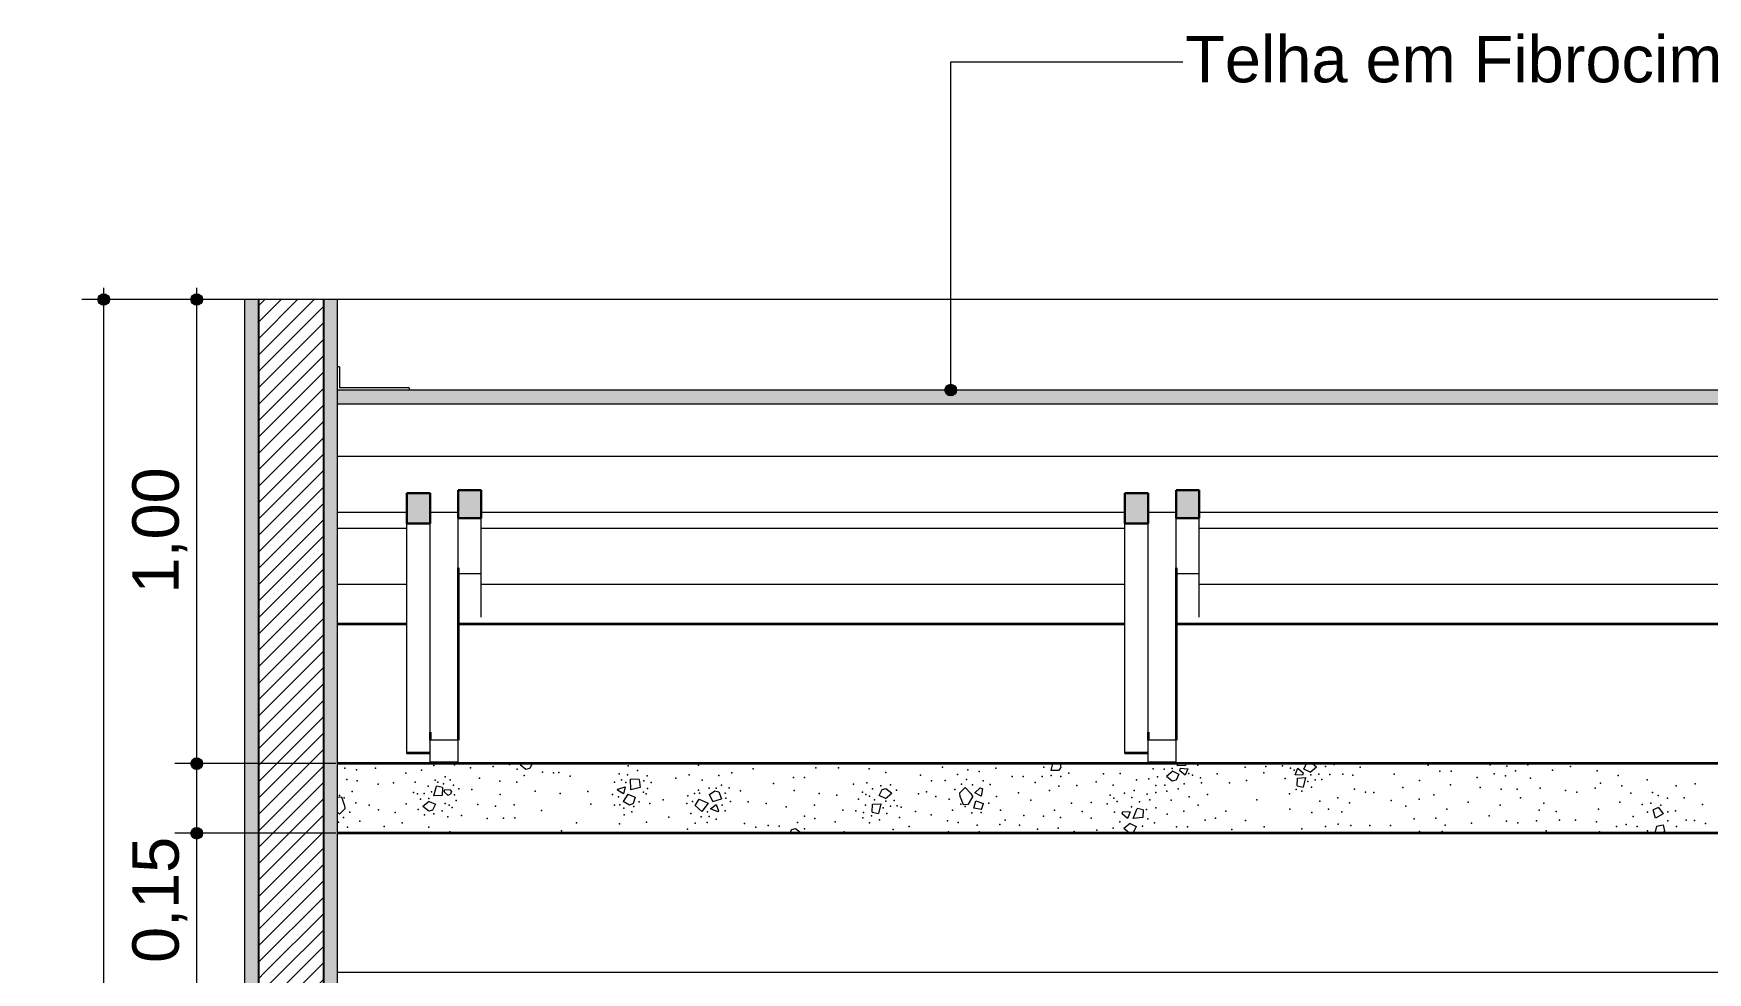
# Model space of a CAD drawing. Header units: metres. Extents: x -77 to 97, y 0 to 6.
# Drawn here: x -23.787 to -20.183, y 3.042 to 5.065 of the extents above; entities that cross this region are included whole.
import ezdxf

# ---------------------------------------------------------------- set-up
doc = ezdxf.new("R2010")
doc.units = ezdxf.units.M
doc.header["$MEASUREMENT"] = 0
doc.linetypes.add('broken', pattern=[2.46944, 1.41111, -1.05833])
for name, color, linetype in [('COTAS CORTE', 7, 'Continuous'), ('LAJES.EST', 7, 'Continuous'), ('NOTAS-LAYOUT.EXEC', 7, 'Continuous'), ('PAREDE CONSTRUIR', 7, 'Continuous'), ('S-BEAM-____-OTLN.IFC Model', 7, 'Continuous')]:
    doc.layers.add(name, color=color, linetype=linetype)
for name, color, linetype, lineweight, true_color in [('COTAS CORTE_Caneta_No__25', 7, 'Continuous', 13, 0x982312), ('ESTRUTURA-COB.EST_Caneta_No__254', 7, 'Continuous', 0, 0xd1c9ad), ('ESTRUTURA-COB.EST_Caneta_No__97', 7, 'Continuous', 5, 0x6b6b6b), ('S-BEAM-____-OTLN.IFC Model_Caneta_No__13', 7, 'Continuous', 0, 0xaaaaaa)]:
    doc.layers.add(name, color=color, linetype=linetype, lineweight=lineweight, true_color=true_color)
for name, color, linetype, lineweight in [('ESTRUTURA-COB.EST_Caneta_No__1', 7, 'Continuous', 35), ('ESTRUTURA-COB.EST_Caneta_No__241', 7, 'Continuous', 13), ('ESTRUTURA-COB.EST_Caneta_No__98', 7, 'Continuous', 0), ('LAJES.EST_Caneta_No__1', 7, 'Continuous', 35), ('LAJES.EST_Caneta_No__241', 7, 'Continuous', 13), ('NOTAS-LAYOUT.EXEC_Caneta_No__241', 7, 'Continuous', 13), ('NOTAS-LAYOUT.EXEC_Caneta_No__5', 7, 'Continuous', 15), ('PAREDE CONSTRUIR_Caneta_No__241', 7, 'Continuous', 13), ('PAREDE CONSTRUIR_Caneta_No__3', 7, 'Continuous', 25), ('S-BEAM-____-OTLN.IFC Model_Caneta_No__1', 7, 'Continuous', 35), ('S-BEAM-____-OTLN.IFC Model_Caneta_No__2', 7, 'Continuous', 30)]:
    doc.layers.add(name, color=color, linetype=linetype, lineweight=lineweight)
doc.styles.add('ESTILO_GERADO_1', font='arial.ttf')
doc.dimstyles.new('ESTILO_GERADO__11', dxfattribs={"dimtxt": 0.1, "dimasz": 0.0475, "dimexe": 0.18, "dimexo": 0.29962, "dimgap": 0, "dimtad": 1, "dimzin": 0, "dimdsep": 46, "dimtxsty": 'ESTILO_GERADO_1', "dimblk": 'ARROWHEAD_11', "dimblk1": 'ARROWHEAD_11', "dimblk2": 'ARROWHEAD_11', "dimcen": 0.09, "dimclrd": 256, "dimclre": 256, "dimclrt": 256, "dimadec": 0, "dimazin": 0, "dimtfac": 1, "dimtdec": 4, "dimtmove": 0, "dimatfit": 3, "dimfxl": 0, "dimtolj": 1, "dimtzin": 0, "dimarcsym": 0})
doc.dimstyles.new('ESTILO_GERADO__9', dxfattribs={"dimtxt": 0.1, "dimasz": 0.0475, "dimexe": 0.18, "dimexo": 0.712446, "dimgap": 0, "dimtad": 1, "dimzin": 0, "dimdsep": 46, "dimtxsty": 'ESTILO_GERADO_1', "dimblk": 'ARROWHEAD_11', "dimblk1": 'ARROWHEAD_11', "dimblk2": 'ARROWHEAD_11', "dimcen": 0.09, "dimclrd": 256, "dimclre": 256, "dimclrt": 256, "dimadec": 0, "dimazin": 0, "dimtfac": 1, "dimtdec": 4, "dimtmove": 0, "dimatfit": 3, "dimfxl": 0, "dimtolj": 1, "dimtzin": 0, "dimarcsym": 0})
pattern_1 = [(45, (43.181277, -0.207991), (-0.0176776695, 0.0176776695), [])]

# ---------------------------------------------------------------- blocks, each defined once
blk = doc.blocks.new('*X55', base_point=(43.1813, -0.208))
at = {"layer": 'LAJES.EST_Caneta_No__241', "color": 7, "linetype": 'Continuous', "lineweight": 13}
for p, q in [((-22.7359, 3.492), (-22.7392, 3.4892)), ((-22.7266, 3.4792), (-22.7392, 3.4892)), ((-22.7184, 3.4813), (-22.7266, 3.4792)), ((-22.7132, 3.492), (-22.7184, 3.4813)), ((-21.5928, 3.492), (-21.5964, 3.4774)), ((-21.5802, 3.4771), (-21.5964, 3.4774)), ((-21.5749, 3.4836), (-21.5802, 3.4771)), ((-21.5766, 3.492), (-21.5749, 3.4836)), ((-21.3342, 3.4755), (-21.3478, 3.4643)), ((-21.3352, 3.4543), (-21.3478, 3.4643)), ((-21.3342, 3.4755), (-21.3208, 3.4691)), ((-21.3208, 3.4691), (-21.327, 3.4563)), ((-21.3241, 3.4873), (-21.3229, 3.492)), ((-21.3067, 3.4884), (-21.3241, 3.4873)), ((-21.3189, 3.4767), (-21.3176, 3.482)), ((-21.3074, 3.4672), (-21.3189, 3.4767)), ((-21.3176, 3.482), (-21.3017, 3.4812)), ((-21.3017, 3.4812), (-21.3074, 3.4672)), ((-21.3065, 3.492), (-21.3067, 3.4884)), ((-21.0706, 3.4681), (-21.0649, 3.4821)), ((-21.0547, 3.4674), (-21.0706, 3.4681)), ((-21.0663, 3.4443), (-21.0656, 3.4609)), ((-21.0656, 3.4609), (-21.0482, 3.4621)), ((-21.0649, 3.4821), (-21.0534, 3.4726)), ((-21.0534, 3.4726), (-21.0547, 3.4674)), ((-21.0482, 3.4621), (-21.0533, 3.4414)), ((-21.0515, 3.4802), (-21.0458, 3.492)), ((-21.0381, 3.4739), (-21.0515, 3.4802)), ((-21.0381, 3.4739), (-21.0245, 3.485)), ((-21.0334, 3.492), (-21.0245, 3.485)), ((-22.9247, 3.4226), (-22.9196, 3.4432)), ((-22.9066, 3.4404), (-22.9196, 3.4432)), ((-22.9066, 3.4404), (-22.9073, 3.4237)), ((-22.9029, 3.4311), (-22.9015, 3.4363)), ((-22.8948, 3.4244), (-22.9029, 3.4311)), ((-22.9015, 3.4363), (-22.8889, 3.4357)), ((-22.8948, 3.4244), (-22.8893, 3.4264)), ((-22.8868, 3.4326), (-22.8893, 3.4264)), ((-22.8868, 3.4326), (-22.8889, 3.4357)), ((-22.5293, 3.4347), (-22.529, 3.4373)), ((-22.5163, 3.4271), (-22.5293, 3.4347)), ((-22.529, 3.4373), (-22.5129, 3.4419)), ((-22.507, 3.4266), (-22.5177, 3.4108)), ((-22.5129, 3.4419), (-22.5163, 3.4271)), ((-22.507, 3.4266), (-22.4918, 3.4198)), ((-22.5012, 3.4359), (-22.5019, 3.4587)), ((-22.4829, 3.4576), (-22.5019, 3.4587)), ((-22.4809, 3.441), (-22.5012, 3.4359)), ((-22.4829, 3.4576), (-22.4809, 3.441)), ((-22.3315, 3.4255), (-22.3198, 3.4334)), ((-22.324, 3.4106), (-22.3315, 3.4255)), ((-22.3198, 3.4334), (-22.3117, 3.4311)), ((-22.3117, 3.4311), (-22.3057, 3.4161)), ((-21.9661, 3.4237), (-21.9599, 3.4365)), ((-21.9599, 3.4365), (-21.9517, 3.4385)), ((-21.9527, 3.4173), (-21.9391, 3.4285)), ((-21.9517, 3.4385), (-21.9391, 3.4285)), ((-21.7924, 3.4291), (-21.7808, 3.4403)), ((-21.7915, 3.4208), (-21.7924, 3.4291)), ((-21.7808, 3.4403), (-21.7686, 3.4277)), ((-21.7686, 3.4277), (-21.7643, 3.4207)), ((-21.76, 3.4294), (-21.749, 3.4396)), ((-21.7469, 3.4219), (-21.76, 3.4294)), ((-21.749, 3.4396), (-21.744, 3.4376)), ((-21.744, 3.4376), (-21.7469, 3.4219)), ((-21.327, 3.4563), (-21.3352, 3.4543)), ((-21.0663, 3.4443), (-21.0533, 3.4414)), ((-23.1232, 3.4196), (-23.1328, 3.419)), ((-23.128, 3.3833), (-23.1328, 3.3883)), ((-23.1163, 3.3945), (-23.128, 3.3833)), ((-23.1173, 3.4029), (-23.1232, 3.4196)), ((-23.1173, 3.4029), (-23.1163, 3.3945)), ((-22.9348, 3.4108), (-22.9484, 3.3997)), ((-22.9357, 3.3896), (-22.9484, 3.3997)), ((-22.9276, 3.3917), (-22.9357, 3.3896)), ((-22.9348, 3.4108), (-22.9214, 3.4044)), ((-22.9214, 3.4044), (-22.9276, 3.3917)), ((-22.9073, 3.4237), (-22.9247, 3.4226)), ((-22.5036, 3.4029), (-22.5177, 3.4108)), ((-22.4959, 3.4062), (-22.5036, 3.4029)), ((-22.4918, 3.4198), (-22.4959, 3.4062)), ((-22.3623, 3.4017), (-22.3534, 3.4158)), ((-22.3623, 3.4017), (-22.3482, 3.3889)), ((-22.3534, 3.4158), (-22.3344, 3.407)), ((-22.3344, 3.407), (-22.3482, 3.3889)), ((-22.329, 3.395), (-22.3171, 3.4043)), ((-22.3136, 3.3884), (-22.329, 3.395)), ((-22.324, 3.4106), (-22.3057, 3.4161)), ((-22.3171, 3.4043), (-22.3118, 3.3903)), ((-22.3118, 3.3903), (-22.3136, 3.3884)), ((-21.9809, 3.3878), (-21.9802, 3.4044)), ((-21.9802, 3.4044), (-21.9628, 3.4055)), ((-21.9628, 3.4055), (-21.9679, 3.3849)), ((-21.9527, 3.4173), (-21.9661, 3.4237)), ((-21.7915, 3.4208), (-21.7855, 3.4041)), ((-21.7855, 3.4041), (-21.7735, 3.4047)), ((-21.7735, 3.4047), (-21.7643, 3.4207)), ((-21.7625, 3.3963), (-21.7583, 3.4117)), ((-21.746, 3.3934), (-21.7625, 3.3963)), ((-21.7583, 3.4117), (-21.7415, 3.4059)), ((-21.746, 3.3934), (-21.7415, 3.4059)), ((-21.4432, 3.3836), (-21.4418, 3.3888)), ((-21.4418, 3.3888), (-21.4259, 3.3881)), ((-21.4259, 3.3881), (-21.4316, 3.3741)), ((-21.4194, 3.3742), (-21.4108, 3.3956)), ((-21.3978, 3.3928), (-21.4108, 3.3956)), ((-21.3978, 3.3928), (-21.3985, 3.3761)), ((-20.288, 3.3979), (-20.3, 3.3923)), ((-20.2946, 3.3745), (-20.3, 3.3923)), ((-20.288, 3.3979), (-20.2784, 3.3842)), ((-22.1543, 3.35), (-22.1461, 3.352)), ((-22.1461, 3.352), (-22.1335, 3.342)), ((-21.9809, 3.3878), (-21.9679, 3.3849)), ((-21.4316, 3.3741), (-21.4432, 3.3836)), ((-21.426, 3.3632), (-21.4396, 3.3521)), ((-21.427, 3.342), (-21.4396, 3.3521)), ((-21.426, 3.3632), (-21.4126, 3.3568)), ((-21.3985, 3.3761), (-21.4194, 3.3742)), ((-21.4126, 3.3568), (-21.4188, 3.3441)), ((-20.2926, 3.3573), (-20.2963, 3.342)), ((-20.2784, 3.3842), (-20.2946, 3.3745)), ((-20.2926, 3.3573), (-20.2781, 3.3603)), ((-20.2781, 3.3603), (-20.2753, 3.3464)), ((-22.1582, 3.342), (-22.1543, 3.35)), ((-22.1335, 3.342), (-22.1335, 3.342)), ((-21.4188, 3.3441), (-21.427, 3.342)), ((-20.2753, 3.3464), (-20.2789, 3.342))]:
    blk.add_line(p, q, dxfattribs=at)
for p in [(-23.1165, 3.4821), (-23.0918, 3.4787), (-23.0505, 3.4822), (-22.9856, 3.4712), (-22.9513, 3.4777), (-22.9251, 3.4881), (-22.9003, 3.4633), (-22.8807, 3.4898), (-22.8461, 3.4832), (-22.8268, 3.4611), (-22.797, 3.486), (-22.7623, 3.4902), (-22.7456, 3.48), (-22.7304, 3.4662), (-22.6914, 3.4736), (-22.6672, 3.4722), (-22.6558, 3.4731), (-22.6313, 3.465), (-22.5259, 3.47), (-22.5079, 3.468), (-22.5064, 3.4871), (-22.4863, 3.477), (-22.4659, 3.4656), (-22.4041, 3.4605), (-22.3751, 3.4681), (-22.3555, 3.4887), (-22.3117, 3.4666), (-22.2834, 3.4726), (-22.2376, 3.4812), (-22.1507, 3.4623), (-22.1268, 3.4624), (-22.1023, 3.4831), (-22.0535, 3.4831), (-21.9875, 3.4808), (-21.9517, 3.473), (-21.877, 3.467), (-21.8295, 3.4844), (-21.7977, 3.4684), (-21.7755, 3.4788), (-21.7512, 3.475), (-21.715, 3.4826), (-21.6801, 3.4645), (-21.656, 3.4647), (-21.6154, 3.4643), (-21.6118, 3.4842), (-21.5958, 3.4662), (-21.5754, 3.4643), (-21.5579, 3.4712), (-21.4833, 3.4702), (-21.4473, 3.4711), (-21.3762, 3.4809), (-21.3671, 3.4633), (-21.3594, 3.4918), (-21.3529, 3.4802), (-21.3353, 3.4815), (-21.2998, 3.4711), (-21.2917, 3.4672), (-21.2801, 3.4891), (-21.2742, 3.4618), (-21.2383, 3.4703), (-21.1781, 3.4848), (-21.1378, 3.4719), (-21.1338, 3.4857), (-21.0981, 3.4875), (-21.0922, 3.4602), (-21.0806, 3.4821), (-21.0725, 3.4782), (-21.037, 3.4679), (-21.0194, 3.4692), (-21.0052, 3.486), (-20.9961, 3.4685), (-20.9866, 3.49), (-20.9676, 3.4691), (-20.9463, 3.4669), (-20.9305, 3.4844), (-20.857, 3.4691), (-20.7843, 3.489), (-20.7589, 3.4756), (-20.7347, 3.4757), (-20.6786, 3.4622), (-20.6509, 3.4895), (-20.6424, 3.4698), (-20.618, 3.466), (-20.6151, 3.4869), (-20.5959, 3.4764), (-20.5694, 3.4893), (-20.564, 3.4604), (-20.5166, 3.4778), (-20.4778, 3.4856), (-20.4206, 3.4763), (-20.3754, 3.4662), (-23.1126, 3.458), (-23.1006, 3.4321), (-23.0899, 3.4547), (-23.0448, 3.4475), (-23.0122, 3.4509), (-22.9688, 3.4301), (-22.9653, 3.452), (-22.96, 3.4271), (-22.9455, 3.4277), (-22.9375, 3.4433), (-22.93, 3.4311), (-22.922, 3.4568), (-22.9165, 3.4518), (-22.9045, 3.4486), (-22.8901, 3.4574), (-22.8828, 3.446), (-22.8807, 3.4245), (-22.8714, 3.4378), (-22.8431, 3.436), (-22.7826, 3.454), (-22.7822, 3.4254), (-22.7462, 3.4523), (-22.7066, 3.4326), (-22.653, 3.4277), (-22.5932, 3.4323), (-22.5402, 3.4256), (-22.5362, 3.452), (-22.5209, 3.457), (-22.5119, 3.4517), (-22.4735, 3.4309), (-22.4727, 3.4547), (-22.4675, 3.4271), (-22.4653, 3.4386), (-22.4571, 3.4513), (-22.3639, 3.4275), (-22.355, 3.4351), (-22.3527, 3.4283), (-22.3476, 3.4561), (-22.3323, 3.4391), (-22.3169, 3.4391), (-22.306, 3.4455), (-22.2976, 3.4286), (-22.2895, 3.4401), (-22.2645, 3.4332), (-22.1934, 3.4492), (-22.1494, 3.4341), (-22.0955, 3.4278), (-22.057, 3.4244), (-22.0218, 3.4476), (-22.002, 3.4307), (-21.9952, 3.4256), (-21.9925, 3.4509), (-21.9807, 3.4376), (-21.9626, 3.4439), (-21.942, 3.4467), (-21.929, 3.4348), (-21.8815, 3.427), (-21.8645, 3.4315), (-21.8533, 3.455), (-21.8242, 3.4555), (-21.8031, 3.4364), (-21.7891, 3.4478), (-21.7784, 3.4579), (-21.7651, 3.4464), (-21.7426, 3.4553), (-21.7273, 3.4468), (-21.6665, 3.4294), (-21.6306, 3.4513), (-21.5998, 3.4345), (-21.5796, 3.4437), (-21.5408, 3.4452), (-21.4991, 3.4528), (-21.4685, 3.4244), (-21.4621, 3.446), (-21.4379, 3.4288), (-21.4172, 3.434), (-21.4119, 3.4574), (-21.389, 3.4264), (-21.3857, 3.4594), (-21.3706, 3.4299), (-21.3703, 3.445), (-21.351, 3.4455), (-21.3465, 3.433), (-21.3225, 3.4381), (-21.3095, 3.4486), (-21.2723, 3.4508), (-21.2592, 3.4256), (-21.2121, 3.451), (-21.1754, 3.4554), (-21.0828, 3.4273), (-21.0684, 3.436), (-21.0564, 3.4329), (-21.0429, 3.4536), (-21.0354, 3.4414), (-21.0274, 3.4569), (-21.0129, 3.4576), (-20.943, 3.4371), (-20.919, 3.4306), (-20.901, 3.4299), (-20.8384, 3.441), (-20.8031, 3.456), (-20.7722, 3.4249), (-20.7363, 3.4466), (-20.6721, 3.4407), (-20.6273, 3.4372), (-20.5924, 3.4373), (-20.5432, 3.4389), (-20.4888, 3.4343), (-20.4644, 3.4306), (-20.4248, 3.439), (-20.4134, 3.4503), (-20.3674, 3.4439), (-20.3476, 3.4285), (-20.3126, 3.4572), (-20.3012, 3.43), (-20.25, 3.4446), (-20.2096, 3.4484), (-23.128, 3.4237), (-23.118, 3.4187), (-23.093, 3.4078), (-23.0642, 3.4025), (-23.0442, 3.3922), (-22.9847, 3.4056), (-22.9585, 3.3933), (-22.9535, 3.4155), (-22.9359, 3.4168), (-22.9068, 3.3905), (-22.9004, 3.4065), (-22.8923, 3.4025), (-22.8855, 3.3975), (-22.877, 3.4129), (-22.8305, 3.4037), (-22.7919, 3.4003), (-22.752, 3.4032), (-22.6934, 3.3911), (-22.5873, 3.4044), (-22.5361, 3.4029), (-22.5272, 3.4202), (-22.5243, 3.4036), (-22.5161, 3.3959), (-22.4989, 3.3882), (-22.4945, 3.3999), (-22.4826, 3.4097), (-22.46, 3.4061), (-22.4311, 3.414), (-22.3805, 3.4061), (-22.3784, 3.4228), (-22.3684, 3.4103), (-22.3043, 3.4028), (-22.2976, 3.3905), (-22.2961, 3.4176), (-22.2865, 3.4107), (-22.2485, 3.4095), (-22.2095, 3.4062), (-22.1662, 3.3987), (-22.1052, 3.4027), (-22.0444, 3.3921), (-22.0161, 3.3903), (-22.0104, 3.4152), (-21.9957, 3.4025), (-21.9871, 3.4217), (-21.976, 3.4139), (-21.9575, 3.3971), (-21.9516, 3.4113), (-21.9419, 3.4004), (-21.934, 3.4126), (-21.9275, 3.401), (-21.9187, 3.398), (-21.8882, 3.3891), (-21.8445, 3.4211), (-21.8158, 3.4158), (-21.8081, 3.3915), (-21.7907, 3.4049), (-21.7807, 3.3999), (-21.7303, 3.4072), (-21.7138, 3.4213), (-21.7051, 3.3916), (-21.6393, 3.4135), (-21.5885, 3.3916), (-21.5518, 3.4071), (-21.5289, 3.3892), (-21.5096, 3.4083), (-21.4755, 3.4055), (-21.4609, 3.4175), (-21.4537, 3.4103), (-21.4229, 3.3989), (-21.4224, 3.4193), (-21.4058, 3.4098), (-21.3909, 3.3935), (-21.3831, 3.4138), (-21.3705, 3.3968), (-21.3378, 3.4133), (-21.3099, 3.3899), (-21.2985, 3.4204), (-21.2792, 3.4027), (-21.2195, 3.3895), (-21.1529, 3.414), (-21.082, 3.3937), (-21.0171, 3.4113), (-20.9991, 3.3941), (-20.9788, 3.4185), (-20.9538, 3.4073), (-20.8636, 3.4128), (-20.8323, 3.4005), (-20.8036, 3.4155), (-20.7437, 3.3937), (-20.6982, 3.4094), (-20.6289, 3.4028), (-20.5852, 3.4186), (-20.5451, 3.3919), (-20.5349, 3.4067), (-20.5087, 3.389), (-20.4171, 3.3937), (-20.3716, 3.4094), (-20.3236, 3.4042), (-20.3046, 3.4067), (-20.2889, 3.4236), (-20.2829, 3.4026), (-20.2686, 3.4175), (-20.2678, 3.3885), (-20.2516, 3.3902), (-20.2333, 3.4181), (-20.1933, 3.4039), (-23.1303, 3.3657), (-23.1197, 3.3758), (-23.111, 3.3552), (-23.1056, 3.3872), (-23.0845, 3.3682), (-23.0318, 3.3566), (-23.008, 3.3869), (-22.9929, 3.3644), (-22.9454, 3.3815), (-22.9358, 3.3551), (-22.9249, 3.3842), (-22.8949, 3.3773), (-22.8657, 3.3806), (-22.8102, 3.3742), (-22.7747, 3.3748), (-22.7508, 3.375), (-22.6181, 3.3647), (-22.525, 3.3625), (-22.5152, 3.3819), (-22.4673, 3.3662), (-22.4193, 3.3766), (-22.3718, 3.3844), (-22.3625, 3.3639), (-22.3493, 3.3778), (-22.3366, 3.365), (-22.336, 3.388), (-22.3323, 3.3782), (-22.3173, 3.3725), (-22.2562, 3.3632), (-22.2317, 3.355), (-22.2055, 3.3591), (-22.1813, 3.3576), (-22.1423, 3.3651), (-22.1266, 3.379), (-22.1049, 3.3741), (-22.0607, 3.367), (-22.0015, 3.3755), (-22.0002, 3.387), (-21.9872, 3.3648), (-21.983, 3.3795), (-21.9654, 3.3713), (-21.95, 3.3849), (-21.9222, 3.3762), (-21.9018, 3.3569), (-21.854, 3.3817), (-21.8188, 3.3689), (-21.7961, 3.3656), (-21.7669, 3.3858), (-21.7551, 3.3597), (-21.7463, 3.3865), (-21.7063, 3.3606), (-21.6948, 3.3701), (-21.6639, 3.3598), (-21.6546, 3.3806), (-21.6121, 3.3792), (-21.581, 3.3527), (-21.5756, 3.3761), (-21.5095, 3.3748), (-21.4627, 3.353), (-21.4596, 3.3878), (-21.4478, 3.3668), (-21.3995, 3.3575), (-21.3874, 3.3731), (-21.3734, 3.3647), (-21.3459, 3.3829), (-21.3262, 3.3559), (-21.3026, 3.3558), (-21.2645, 3.3701), (-21.2422, 3.3748), (-21.1776, 3.3693), (-21.1371, 3.3557), (-21.0347, 3.3866), (-21.0054, 3.3565), (-20.9778, 3.3618), (-20.9699, 3.3879), (-20.9509, 3.359), (-20.9098, 3.3585), (-20.8653, 3.3585), (-20.814, 3.3731), (-20.7676, 3.3746), (-20.7479, 3.3592), (-20.6905, 3.3641), (-20.6529, 3.3794), (-20.6155, 3.368), (-20.5912, 3.3642), (-20.5507, 3.3687), (-20.5015, 3.3703), (-20.4666, 3.3704), (-20.4219, 3.3669), (-20.379, 3.3565), (-20.3576, 3.3612), (-20.3431, 3.3782), (-20.3342, 3.3567), (-20.3117, 3.3876), (-20.2681, 3.3688), (-20.2492, 3.3566), (-20.229, 3.37), (-20.211, 3.3694), (-20.1869, 3.3629), (-22.8906, 3.3451), (-22.6499, 3.347), (-22.3791, 3.351), (-22.1272, 3.3513), (-22.0904, 3.3422), (-22.0414, 3.345), (-21.9362, 3.3505), (-21.8169, 3.345), (-21.7509, 3.345), (-21.6255, 3.3509), (-21.5465, 3.346), (-21.4974, 3.3488), (-21.4459, 3.3428), (-21.2068, 3.3499), (-21.0559, 3.3515), (-20.9379, 3.344), (-20.8027, 3.3459), (-20.7539, 3.3459), (-20.6878, 3.3437), (-20.5299, 3.3472), (-20.4154, 3.3454), (-20.3121, 3.347)]:
    blk.add_point(p, dxfattribs=at)
blk = doc.blocks.new('*D65', base_point=(43.1813, -0.208))
at = {"layer": 'COTAS CORTE_Caneta_No__25', "linetype": 'Continuous', "lineweight": 13, "true_color": 0x982312}
for points in [[(-19.8174, 4.492), (-19.8165, 4.4872), (-19.8137, 4.4832), (-19.8097, 4.4805), (-19.8049, 4.4795), (-19.8001, 4.4805), (-19.7961, 4.4832), (-19.7934, 4.4872), (-19.7924, 4.492), (-19.7934, 4.4968), (-19.7961, 4.5008), (-19.8001, 4.5036), (-19.8049, 4.5045), (-19.8097, 4.5036), (-19.8137, 4.5008), (-19.8165, 4.4968)], [(-19.8174, 3.492), (-19.8165, 3.4872), (-19.8137, 3.4832), (-19.8097, 3.4805), (-19.8049, 3.4795), (-19.8001, 3.4805), (-19.7961, 3.4832), (-19.7934, 3.4872), (-19.7924, 3.492), (-19.7934, 3.4968), (-19.7961, 3.5008), (-19.8001, 3.5036), (-19.8049, 3.5045), (-19.8097, 3.5036), (-19.8137, 3.5008), (-19.8165, 3.4968)]]:
    blk.add_hatch(color=24, dxfattribs=at).paths.add_polyline_path(points)
at = {"layer": 'COTAS CORTE_Caneta_No__25', "color": 24, "linetype": 'Continuous', "lineweight": 13, "true_color": 0x982312}
for p, q in [((-19.8049, 4.5045), (-19.8049, 4.517)), ((-19.8174, 4.492), (-20.5173, 4.492)), ((-19.8049, 3.5045), (-19.8049, 4.4795)), ((-19.758, 4.492), (-19.7924, 4.492)), ((-19.8174, 3.492), (-19.8518, 3.492)), ((-19.0925, 3.492), (-19.7924, 3.492))]:
    blk.add_line(p, q, dxfattribs=at)
for centre in [(-19.8049, 4.492), (-19.8049, 3.492)]:
    blk.add_circle(centre, 0.0125, dxfattribs=at)
at = {"layer": 'COTAS CORTE_Caneta_No__25', "color": 24, "lineweight": 13, "true_color": 0x982312, "char_height": 0.1, "attachment_point": 7, "rotation": 90, "style": 'ESTILO_GERADO_1'}
for s, insert in [('\\A1;{\\pql;\\fArial|b0|i0|c0|p0;\\W1.000000;1,00}', (-19.8249, 3.992)), ('\\A1;{\\pql;\\fArial|b0|i0|c0|p0;\\W1.000000;0,15}', (-19.8249, 3.5045))]:
    blk.add_mtext(s, dxfattribs=dict(at, insert=insert))
blk = doc.blocks.new('ARROWHEAD_11')
at = {"color": 0, "linetype": 'Continuous', "lineweight": 0}
blk.add_line((0, 0), (-1, 0), dxfattribs=at)
at = {"color": 0, "linetype": 'Continuous', "lineweight": 0, "const_width": 0.25, "flags": 128}
blk.add_lwpolyline([(-0.125, 0, 1), (0.125, 0, 1)], format="xyb", close=True, dxfattribs=at)
blk = doc.blocks.new('*D66', base_point=(43.1813, -0.208))
at = {"layer": 'COTAS CORTE_Caneta_No__25', "linetype": 'Continuous', "lineweight": 13, "true_color": 0x982312}
for points in [[(-23.4481, 3.342), (-23.4472, 3.3372), (-23.4445, 3.3332), (-23.4404, 3.3305), (-23.4356, 3.3295), (-23.4308, 3.3305), (-23.4268, 3.3332), (-23.4241, 3.3372), (-23.4231, 3.342), (-23.4241, 3.3468), (-23.4268, 3.3508), (-23.4308, 3.3536), (-23.4356, 3.3545), (-23.4404, 3.3536), (-23.4445, 3.3508), (-23.4472, 3.3468)], [(-23.4481, -0.223), (-23.4472, -0.2278), (-23.4445, -0.2318), (-23.4404, -0.2345), (-23.4356, -0.2355), (-23.4308, -0.2345), (-23.4268, -0.2318), (-23.4241, -0.2278), (-23.4231, -0.223), (-23.4241, -0.2182), (-23.4268, -0.2142), (-23.4308, -0.2114), (-23.4356, -0.2105), (-23.4404, -0.2114), (-23.4445, -0.2142), (-23.4472, -0.2182)]]:
    blk.add_hatch(color=24, dxfattribs=at).paths.add_polyline_path(points)
at = {"layer": 'COTAS CORTE_Caneta_No__25', "color": 24, "linetype": 'Continuous', "lineweight": 13, "true_color": 0x982312}
for p, q in [((-23.4481, 3.342), (-23.4825, 3.342)), ((-23.4356, -0.2105), (-23.4356, 3.3295)), ((-23.136, 3.342), (-23.4231, 3.342)), ((-23.4481, -0.223), (-23.4825, -0.223)), ((-23.4356, -0.248), (-23.4356, -0.2355)), ((-23.136, -0.223), (-23.4231, -0.223))]:
    blk.add_line(p, q, dxfattribs=at)
for centre in [(-23.4356, 3.342), (-23.4356, -0.223)]:
    blk.add_circle(centre, 0.0125, dxfattribs=at)
at = {"layer": 'COTAS CORTE_Caneta_No__25', "color": 24, "lineweight": 13, "true_color": 0x982312, "char_height": 0.1, "attachment_point": 7, "rotation": 90, "style": 'ESTILO_GERADO_1'}
for s, insert in [('\\A1;{\\pql;\\fArial|b0|i0|c0|p0;\\W1.000000;0,15}', (-23.4556, 3.0626)), ('\\A1;{\\pql;\\fArial|b0|i0|c0|p0;\\W1.000000;3,57}', (-23.4556, 1.2926))]:
    blk.add_mtext(s, dxfattribs=dict(at, insert=insert))
blk = doc.blocks.new('*D67', base_point=(43.1813, -0.208))
at = {"layer": 'COTAS CORTE_Caneta_No__25', "linetype": 'Continuous', "lineweight": 13, "true_color": 0x982312}
for points in [[(-23.4481, 3.492), (-23.4472, 3.4872), (-23.4445, 3.4832), (-23.4404, 3.4805), (-23.4356, 3.4795), (-23.4308, 3.4805), (-23.4268, 3.4832), (-23.4241, 3.4872), (-23.4231, 3.492), (-23.4241, 3.4968), (-23.4268, 3.5008), (-23.4308, 3.5036), (-23.4356, 3.5045), (-23.4404, 3.5036), (-23.4445, 3.5008), (-23.4472, 3.4968)], [(-23.4481, 3.342), (-23.4472, 3.3372), (-23.4445, 3.3332), (-23.4404, 3.3305), (-23.4356, 3.3295), (-23.4308, 3.3305), (-23.4268, 3.3332), (-23.4241, 3.3372), (-23.4231, 3.342), (-23.4241, 3.3468), (-23.4268, 3.3508), (-23.4308, 3.3536), (-23.4356, 3.3545), (-23.4404, 3.3536), (-23.4445, 3.3508), (-23.4472, 3.3468)]]:
    blk.add_hatch(color=24, dxfattribs=at).paths.add_polyline_path(points)
at = {"layer": 'COTAS CORTE_Caneta_No__25', "color": 24, "linetype": 'Continuous', "lineweight": 13, "true_color": 0x982312}
for p, q in [((-23.4481, 3.492), (-23.4825, 3.492)), ((-23.4356, 3.3545), (-23.4356, 3.4795)), ((-23.136, 3.492), (-23.4231, 3.492)), ((-23.4481, 3.342), (-23.4825, 3.342)), ((-23.136, 3.342), (-23.4231, 3.342))]:
    blk.add_line(p, q, dxfattribs=at)
for centre in [(-23.4356, 3.492), (-23.4356, 3.342)]:
    blk.add_circle(centre, 0.0125, dxfattribs=at)
blk = doc.blocks.new('*D68', base_point=(43.1813, -0.208))
at = {"layer": 'COTAS CORTE_Caneta_No__25', "linetype": 'Continuous', "lineweight": 13, "true_color": 0x982312}
for points in [[(-23.4481, 4.492), (-23.4472, 4.4872), (-23.4445, 4.4832), (-23.4404, 4.4805), (-23.4356, 4.4795), (-23.4308, 4.4805), (-23.4268, 4.4832), (-23.4241, 4.4872), (-23.4231, 4.492), (-23.4241, 4.4968), (-23.4268, 4.5008), (-23.4308, 4.5036), (-23.4356, 4.5045), (-23.4404, 4.5036), (-23.4445, 4.5008), (-23.4472, 4.4968)], [(-23.4481, 3.492), (-23.4472, 3.4872), (-23.4445, 3.4832), (-23.4404, 3.4805), (-23.4356, 3.4795), (-23.4308, 3.4805), (-23.4268, 3.4832), (-23.4241, 3.4872), (-23.4231, 3.492), (-23.4241, 3.4968), (-23.4268, 3.5008), (-23.4308, 3.5036), (-23.4356, 3.5045), (-23.4404, 3.5036), (-23.4445, 3.5008), (-23.4472, 3.4968)]]:
    blk.add_hatch(color=24, dxfattribs=at).paths.add_polyline_path(points)
at = {"layer": 'COTAS CORTE_Caneta_No__25', "color": 24, "linetype": 'Continuous', "lineweight": 13, "true_color": 0x982312}
for p, q in [((-23.4356, 4.5045), (-23.4356, 4.517)), ((-23.4481, 4.492), (-23.4825, 4.492)), ((-23.4356, 3.5045), (-23.4356, 4.4795)), ((-23.136, 4.492), (-23.4231, 4.492)), ((-23.4481, 3.492), (-23.4825, 3.492)), ((-23.136, 3.492), (-23.4231, 3.492))]:
    blk.add_line(p, q, dxfattribs=at)
for centre in [(-23.4356, 4.492), (-23.4356, 3.492)]:
    blk.add_circle(centre, 0.0125, dxfattribs=at)
at = {"layer": 'COTAS CORTE_Caneta_No__25', "color": 24, "lineweight": 13, "true_color": 0x982312, "insert": (-23.4556, 3.8585), "char_height": 0.1, "attachment_point": 7, "rotation": 90, "style": 'ESTILO_GERADO_1'}
blk.add_mtext('\\A1;{\\pql;\\fArial|b0|i0|c0|p0;\\W1.000000;1,00}', dxfattribs=at)
blk = doc.blocks.new('*D82', base_point=(43.1813, -0.208))
at = {"layer": 'COTAS CORTE_Caneta_No__25', "linetype": 'Continuous', "lineweight": 13, "true_color": 0x982312}
for points in [[(-23.6483, 4.492), (-23.6473, 4.4872), (-23.6446, 4.4832), (-23.6405, 4.4805), (-23.6358, 4.4795), (-23.631, 4.4805), (-23.6269, 4.4832), (-23.6242, 4.4872), (-23.6233, 4.492), (-23.6242, 4.4968), (-23.6269, 4.5008), (-23.631, 4.5036), (-23.6358, 4.5045), (-23.6405, 4.5036), (-23.6446, 4.5008), (-23.6473, 4.4968)], [(-23.6483, -0.223), (-23.6473, -0.2278), (-23.6446, -0.2318), (-23.6405, -0.2345), (-23.6358, -0.2355), (-23.631, -0.2345), (-23.6269, -0.2318), (-23.6242, -0.2278), (-23.6233, -0.223), (-23.6242, -0.2182), (-23.6269, -0.2142), (-23.631, -0.2114), (-23.6358, -0.2105), (-23.6405, -0.2114), (-23.6446, -0.2142), (-23.6473, -0.2182)]]:
    blk.add_hatch(color=24, dxfattribs=at).paths.add_polyline_path(points)
at = {"layer": 'COTAS CORTE_Caneta_No__25', "color": 24, "linetype": 'Continuous', "lineweight": 13, "true_color": 0x982312}
for p, q in [((-23.6358, 4.5045), (-23.6358, 4.517)), ((-23.6483, 4.492), (-23.6826, 4.492)), ((-23.6358, -0.2105), (-23.6358, 4.4795)), ((-23.3361, 4.492), (-23.6233, 4.492)), ((-23.6483, -0.223), (-23.6826, -0.223)), ((-23.6358, -0.248), (-23.6358, -0.2355)), ((-23.3361, -0.223), (-23.6233, -0.223))]:
    blk.add_line(p, q, dxfattribs=at)
for centre in [(-23.6358, 4.492), (-23.6358, -0.223)]:
    blk.add_circle(centre, 0.0125, dxfattribs=at)
at = {"layer": 'COTAS CORTE_Caneta_No__25', "color": 24, "lineweight": 13, "true_color": 0x982312, "insert": (-23.6558, 2.001), "char_height": 0.1, "attachment_point": 7, "rotation": 90, "style": 'ESTILO_GERADO_1'}
blk.add_mtext('\\A1;{\\pql;\\fArial|b0|i0|c0|p0;\\W1.000000;4,72}', dxfattribs=at)
blk = doc.blocks.new('Rótulo_12_2', base_point=(-21.8122, 4.2969))
at = {"layer": 'NOTAS-LAYOUT.EXEC', "linetype": 'Continuous', "lineweight": 0, "true_color": 0x000000}
blk.add_hatch(color=18, dxfattribs=at).paths.add_polyline_path([(-21.8247, 4.2969), (-21.8237, 4.2921), (-21.821, 4.2881), (-21.8169, 4.2854), (-21.8122, 4.2844), (-21.8074, 4.2854), (-21.8033, 4.2881), (-21.8006, 4.2921), (-21.7997, 4.2969), (-21.8006, 4.3017), (-21.8033, 4.3058), (-21.8074, 4.3085), (-21.8122, 4.3094), (-21.8169, 4.3085), (-21.821, 4.3058), (-21.8237, 4.3017)])
at = {"layer": 'NOTAS-LAYOUT.EXEC_Caneta_No__241', "color": 7, "linetype": 'broken', "lineweight": 13}
for p, q in [((-21.8122, 4.3094), (-21.8122, 5.004)), ((-21.8122, 5.004), (-21.3122, 5.004))]:
    blk.add_line(p, q, dxfattribs=at)
at = {"layer": 'NOTAS-LAYOUT.EXEC_Caneta_No__5', "color": 7, "linetype": 'Continuous', "lineweight": 15}
blk.add_circle((-21.8122, 4.2969), 0.0125, dxfattribs=at)
at = {"layer": 'NOTAS-LAYOUT.EXEC_Caneta_No__241', "color": 7, "lineweight": 13, "insert": (-21.3072, 5.0598), "char_height": 0.1, "attachment_point": 1, "style": 'ESTILO_GERADO_1'}
blk.add_mtext('\\A1;{\\pql;\\pt0,241;\\fArial|b0|i0|c0|p0;\\W1.000000;Telha em Fibrocimento\\fArial|b0|i0|c0|p0;\\W1.000000;\\A1{\\H.66x;\\S^  ;}\\fArial|b0|i0|c0|p0;\\W1.000000;\\fArial|b0|i0|c0|p0;\\W1.000000;\\A1{\\H.66x;\\S^  ;}\\fArial|b0|i0|c0|p0;\\W1.000000;\\fArial|b0|i0|c0|p0;\\W1.000000;\\fArial|b0|i0|c0|p0;\\W1.000000;\\fArial|b0|i0|c0|p0;\\W1.000000;\\fArial|b0|i0|c0|p0;\\W1.000000;\\fArial|b0|i0|c0|p0;\\W1.000000;\\fArial|b0|i0|c0|p0;\\W1.000000;\\A1{\\H.66x;\\S^  ;}\\fArial|b0|i0|c0|p0;\\W1.000000;\\fArial|b0|i0|c0|p0;\\W1.000000;\\A1{\\H.66x;\\S^  ;}\\fArial|b0|i0|c0|p0;\\W1.000000;\\fArial|b0|i0|c0|p0;\\W1.000000;\\fArial|b0|i0|c0|p0;\\W1.000000;\\fArial|b0|i0|c0|p0;\\W1.000000;\\fArial|b0|i0|c0|p0;\\W1.000000;\\fArial|b0|i0|c0|p0;\\W1.000000;\\fArial|b0|i0|c0|p0;\\W1.000000;\\A1{\\H.66x;\\S^  ;}\\fArial|b0|i0|c0|p0;\\W1.000000;\\fArial|b0|i0|c0|p0;\\W1.000000;\\A1{\\H.66x;\\S^  ;}\\fArial|b0|i0|c0|p0;\\W1.000000;\\fArial|b0|i0|c0|p0;\\W1.000000;\\fArial|b0|i0|c0|p0;\\W1.000000;\\fArial|b0|i0|c0|p0;\\W1.000000;\\fArial|b0|i0|c0|p0;\\W1.000000;\\fArial|b0|i0|c0|p0;\\W1.000000;\\fArial|b0|i0|c0|p0;\\W1.000000;\\A1{\\H.66x;\\S^  ;}\\fArial|b0|i0|c0|p0;\\W1.000000;\\fArial|b0|i0|c0|p0;\\W1.000000;\\A1{\\H.66x;\\S^  ;}\\fArial|b0|i0|c0|p0;\\W1.000000;\\fArial|b0|i0|c0|p0;\\W1.000000;\\fArial|b0|i0|c0|p0;\\W1.000000;\\fArial|b0|i0|c0|p0;\\W1.000000;\\fArial|b0|i0|c0|p0;\\W1.000000;\\fArial|b0|i0|c0|p0;\\W1.000000;\\fArial|b0|i0|c0|p0;\\W1.000000;\\A1{\\H.66x;\\S^  ;}\\fArial|b0|i0|c0|p0;\\W1.000000;\\fArial|b0|i0|c0|p0;\\W1.000000;\\A1{\\H.66x;\\S^  ;}\\fArial|b0|i0|c0|p0;\\W1.000000;\\fArial|b0|i0|c0|p0;\\W1.000000;\\fArial|b0|i0|c0|p0;\\W1.000000;\\fArial|b0|i0|c0|p0;\\W1.000000;\\fArial|b0|i0|c0|p0;\\W1.000000;\\fArial|b0|i0|c0|p0;\\W1.000000;\\fArial|b0|i0|c0|p0;\\W1.000000;\\A1{\\H.66x;\\S^  ;}\\fArial|b0|i0|c0|p0;\\W1.000000;}', dxfattribs=at)

msp = doc.modelspace()

# ---------------------------------------------------------------- hatches: boundary and pattern name
at = {"layer": 'ESTRUTURA-COB.EST_Caneta_No__254', "linetype": 'Continuous', "lineweight": 0, "true_color": 0xd1c9ad}
h = msp.add_hatch(dxfattribs=at)
h.set_pattern_fill('Haie_OD_0002', color=9, style=0, pattern_type=2)
h.set_pattern_definition([(45, (43.18128, 0.292), (-0.159099, 0.159099), [0, -0.15, 0, -0.225]), (110, (43.68128, 0.292), (0.21143084, 0.0769545), [0, -0.11, 0, -0.19])])
h.paths.add_polyline_path([(-23.1278, 4.3472), (-23.1328, 4.3472), (-23.1328, 4.2969), (-22.9778, 4.2969), (-22.9778, 4.302), (-23.1278, 4.302)])
at = {"layer": 'ESTRUTURA-COB.EST_Caneta_No__97', "linetype": 'Continuous', "lineweight": 5, "true_color": 0x6b6b6b}
h = msp.add_hatch(dxfattribs=at)
h.set_pattern_fill('AR_CONC_0002', color=251, style=0, pattern_type=2)
h.set_pattern_definition([(50, (43.18128, -0.208), (-0.546554, 0.0478173), [0.05715, -0.62865]), (355, (43.1813, -0.208), (-0.1057303, 0.5731705), [0.04572, -0.5029218]), (100.4514, (43.2268, -0.212), (0.4408237, 0.5253533), [0.04857, -0.5342707]), (46.1842, (43.1813, -0.0556), (-0.813237, 0.126127), [0.085725, -0.942975]), (96.6356, (43.24905, -0.0661), (0.712212, 0.742278), [0.072855, -0.801407]), (351.1842, (43.1813, -0.0556), (0.712212, 0.742278), [0.06858, -0.754379]), (21, (43.25748, -0.0937), (-0.4548432, 0.3067956), [0.05715, -0.62865]), (326, (43.2575, -0.0937), (0.185406, 0.552564), [0.04572, -0.50292]), (71.4514, (43.2954, -0.11926), (0.6402493, 0.2457683), [0.04857, -0.53427]), (37.5, (43.18128, -0.208), (0.0092658, 0.2536651), [0, -0.496824, 0, -0.51054, 0, -0.504825]), (7.5, (43.18128, -0.208), (0.200459, 0.3005417), [0, -0.291084, 0, -0.485394, 0, -0.192405]), (327.5, (43.01135, -0.208), (-0.4067718, 0.01718623), [0, -0.1905, 0, -0.59436, 0, -0.78867]), (317.5, (42.93515, -0.208), (0.4443875, 0.0762795), [0, -0.24765, 0, -0.394716, 0, -0.56007])])
h.paths.add_polyline_path([(-23.1328, 4.2969), (-23.1328, 4.2668), (-1.0328, 4.2668), (-1.0328, 4.2967), (-1.1878, 4.2967), (-1.1878, 4.2969)])
at = {"layer": 'PAREDE CONSTRUIR', "linetype": 'Continuous', "lineweight": 0, "true_color": 0xffffff}
for points in [[(-23.3328, 4.492), (-23.3328, 3.042), (-23.3028, 3.042), (-23.3028, 4.492)], [(-23.1628, 3.042), (-23.1328, 3.042), (-23.1328, 4.492), (-23.1628, 4.492)], [(-23.3328, 3.042), (-23.3328, -0.208), (-23.3028, -0.208), (-23.3028, 3.042)], [(-23.1628, -0.208), (-23.1328, -0.208), (-23.1328, 3.042), (-23.1628, 3.042)]]:
    msp.add_hatch(color=7, dxfattribs=at).paths.add_polyline_path(points)
at = {"layer": 'PAREDE CONSTRUIR', "linetype": 'Continuous', "lineweight": 0, "true_color": 0x000000}
h = msp.add_hatch(dxfattribs=at)
h.set_pattern_fill('common_brick_0002', color=18, style=0, pattern_type=2)
h.set_pattern_definition(pattern_1)
h.paths.add_polyline_path([(-23.3028, 4.492), (-23.3028, 3.042), (-23.1628, 3.042), (-23.1628, 4.492)])
h = msp.add_hatch(dxfattribs=at)
h.set_pattern_fill('common_brick_0002', color=18, style=0, pattern_type=2)
h.set_pattern_definition(pattern_1)
h.paths.add_polyline_path([(-23.3028, 3.042), (-23.3028, -0.208), (-23.1628, -0.208), (-23.1628, 3.042)])
at = {"layer": 'S-BEAM-____-OTLN.IFC Model', "linetype": 'Continuous', "lineweight": 0, "true_color": 0x000000}
for points in [[(-22.9328, 4.0097), (-22.9328, 4.0747), (-22.9828, 4.0747), (-22.9828, 4.0097)], [(-22.8728, 4.0211), (-22.8228, 4.0211), (-22.8228, 4.0814), (-22.8728, 4.0814)], [(-21.387, 4.0097), (-21.387, 4.0747), (-21.437, 4.0747), (-21.437, 4.0097)], [(-21.327, 4.0211), (-21.277, 4.0211), (-21.277, 4.0814), (-21.327, 4.0814)]]:
    msp.add_hatch(color=18, dxfattribs=at).paths.add_polyline_path(points)

# ---------------------------------------------------------------- linework, layer by layer
at = {"layer": 'ESTRUTURA-COB.EST_Caneta_No__1', "color": 7, "linetype": 'Continuous', "lineweight": 35}
for p, q in [((-22.9828, 3.7923), (-23.1328, 3.7923)), ((-21.437, 3.7923), (-22.8728, 3.7923)), ((-19.8913, 3.7923), (-21.327, 3.7923))]:
    msp.add_line(p, q, dxfattribs=at)
at = {"layer": 'ESTRUTURA-COB.EST_Caneta_No__241', "color": 7, "linetype": 'Continuous', "lineweight": 13}
for p, q in [((-22.9778, 4.2969), (-23.1328, 4.2969)), ((-1.0328, 4.2969), (-22.9778, 4.2969)), ((-1.0328, 4.2668), (-23.1328, 4.2668))]:
    msp.add_line(p, q, dxfattribs=at)
at = {"layer": 'ESTRUTURA-COB.EST_Caneta_No__98', "color": 7, "linetype": 'Continuous', "lineweight": 0}
for p, q in [((-23.1278, 4.3472), (-23.1328, 4.3472)), ((-23.1278, 4.3472), (-23.1278, 4.302)), ((-22.9778, 4.302), (-23.1278, 4.302)), ((-22.9778, 4.302), (-22.9778, 4.2969))]:
    msp.add_line(p, q, dxfattribs=at)
at = {"layer": 'LAJES.EST_Caneta_No__1', "color": 7, "linetype": 'Continuous', "lineweight": 35}
for p, q in [((-1.0328, 3.492), (-23.1328, 3.492)), ((-2.5128, 3.342), (-23.1328, 3.342))]:
    msp.add_line(p, q, dxfattribs=at)
at = {"layer": 'PAREDE CONSTRUIR_Caneta_No__241', "color": 7, "linetype": 'Continuous', "lineweight": 13}
for p, q in [((-23.3328, 4.492), (-23.3328, 3.042)), ((-23.1328, 4.492), (-23.1328, 4.3472)), ((-1.0328, 4.492), (-23.1328, 4.492)), ((-23.1328, 4.2668), (-23.1328, 3.492)), ((-23.1328, 3.492), (-23.1328, 3.342)), ((-23.1328, 3.342), (-23.1328, 3.042)), ((-23.3328, 3.042), (-23.3328, -0.208)), ((-23.1328, 3.042), (-23.1328, 2.952)), ((-20.2827, 3.042), (-23.1328, 3.042)), ((-15.6824, 3.042), (-20.2827, 3.042))]:
    msp.add_line(p, q, dxfattribs=at)
at = {"layer": 'PAREDE CONSTRUIR_Caneta_No__241', "color": 7, "linetype": 'Continuous', "lineweight": 13, "flags": 128}
for points in [[(-23.1328, 4.492), (-23.1628, 4.492), (-23.3028, 4.492), (-23.3328, 4.492)], [(-23.1328, 4.3472), (-23.1328, 4.2969), (-23.1328, 4.2668)]]:
    msp.add_lwpolyline(points, dxfattribs=at)
at = {"layer": 'PAREDE CONSTRUIR_Caneta_No__3', "color": 7, "linetype": 'Continuous', "lineweight": 25}
for p, q in [((-23.3028, 4.492), (-23.3028, 3.042)), ((-23.1628, 4.492), (-23.1628, 3.042)), ((-23.3028, 3.042), (-23.3028, -0.208)), ((-23.1628, 3.042), (-23.1628, -0.208))]:
    msp.add_line(p, q, dxfattribs=at)
at = {"layer": 'S-BEAM-____-OTLN.IFC Model_Caneta_No__1', "color": 7, "linetype": 'Continuous', "lineweight": 35}
for p, q in [((-22.8728, 3.9137), (-22.8728, 3.5428)), ((-21.327, 3.9137), (-21.327, 3.5428)), ((-22.9328, 3.5601), (-22.9328, 3.5428)), ((-21.387, 3.5601), (-21.387, 3.5428))]:
    msp.add_line(p, q, dxfattribs=at)
at = {"layer": 'S-BEAM-____-OTLN.IFC Model_Caneta_No__13', "color": 253, "linetype": 'Continuous', "lineweight": 0, "true_color": 0xaaaaaa}
for p, q in [((-1.0328, 4.1534), (-23.1328, 4.1534)), ((-22.9828, 4.0334), (-23.1328, 4.0334)), ((-22.9828, 3.5167), (-22.9828, 4.0097)), ((-22.8728, 4.0334), (-22.9328, 4.0334)), ((-22.9328, 3.5601), (-22.9328, 4.0097)), ((-22.8728, 3.9137), (-22.8728, 4.0211)), ((-21.437, 4.0334), (-22.8228, 4.0334)), ((-22.8228, 3.902), (-22.8228, 4.0211)), ((-21.437, 3.5167), (-21.437, 4.0097)), ((-21.327, 4.0334), (-21.387, 4.0334)), ((-21.387, 3.5601), (-21.387, 4.0097)), ((-21.327, 3.9137), (-21.327, 4.0211)), ((-19.8913, 4.0334), (-21.277, 4.0334)), ((-21.277, 3.902), (-21.277, 4.0211)), ((-22.9828, 3.9983), (-23.1328, 3.9983)), ((-21.437, 3.9983), (-22.8228, 3.9983)), ((-19.8913, 3.9983), (-21.277, 3.9983)), ((-22.8728, 3.902), (-22.8228, 3.902)), ((-22.8228, 3.8077), (-22.8228, 3.902)), ((-21.327, 3.902), (-21.277, 3.902)), ((-21.277, 3.8077), (-21.277, 3.902)), ((-22.9828, 3.8783), (-23.1328, 3.8783)), ((-21.437, 3.8783), (-22.8228, 3.8783)), ((-19.8913, 3.8783), (-21.277, 3.8783)), ((-22.8728, 3.5428), (-22.9328, 3.5428)), ((-22.9328, 3.4952), (-22.9328, 3.5428)), ((-22.8728, 3.4952), (-22.8728, 3.5428)), ((-21.327, 3.5428), (-21.387, 3.5428)), ((-21.387, 3.4952), (-21.387, 3.5428)), ((-21.327, 3.4952), (-21.327, 3.5428)), ((-22.9828, 3.5142), (-22.9828, 3.5167)), ((-22.9828, 3.5167), (-22.9328, 3.5167)), ((-22.9828, 3.5142), (-22.9328, 3.5142)), ((-21.437, 3.5142), (-21.437, 3.5167)), ((-21.437, 3.5167), (-21.387, 3.5167)), ((-21.437, 3.5142), (-21.387, 3.5142)), ((-22.9328, 3.492), (-22.9328, 3.4952)), ((-22.8728, 3.4952), (-22.9328, 3.4952)), ((-22.8728, 3.492), (-22.8728, 3.4952)), ((-21.387, 3.492), (-21.387, 3.4952)), ((-21.327, 3.4952), (-21.387, 3.4952)), ((-21.327, 3.492), (-21.327, 3.4952))]:
    msp.add_line(p, q, dxfattribs=at)
at = {"layer": 'S-BEAM-____-OTLN.IFC Model_Caneta_No__2', "color": 7, "linetype": 'Continuous', "lineweight": 30}
for p, q in [((-22.9828, 4.0747), (-22.9828, 4.0097)), ((-22.9328, 4.0747), (-22.9828, 4.0747)), ((-22.9328, 4.0747), (-22.9328, 4.0097)), ((-22.8728, 4.0814), (-22.8728, 4.0211)), ((-22.8228, 4.0814), (-22.8728, 4.0814)), ((-22.8228, 4.0814), (-22.8228, 4.0211)), ((-21.437, 4.0747), (-21.437, 4.0097)), ((-21.387, 4.0747), (-21.437, 4.0747)), ((-21.387, 4.0747), (-21.387, 4.0097)), ((-21.327, 4.0814), (-21.327, 4.0211)), ((-21.277, 4.0814), (-21.327, 4.0814)), ((-21.277, 4.0814), (-21.277, 4.0211)), ((-22.9328, 4.0097), (-22.9828, 4.0097)), ((-22.8228, 4.0211), (-22.8728, 4.0211)), ((-21.387, 4.0097), (-21.437, 4.0097)), ((-21.277, 4.0211), (-21.327, 4.0211))]:
    msp.add_line(p, q, dxfattribs=at)

# ---------------------------------------------------------------- block references
at = {"layer": 'LAJES.EST', "lineweight": 0}
msp.add_blockref('*X55', (43.1813, -0.208), dxfattribs=at)
at = {"layer": 'NOTAS-LAYOUT.EXEC', "color": 7, "linetype": 'broken', "lineweight": 13}
msp.add_blockref('Rótulo_12_2', (-21.8122, 4.2969), dxfattribs=at)

# ---------------------------------------------------------------- dimensions: what is measured, and where the dimension line sits
at = {"layer": 'COTAS CORTE', "color": 24, "linetype": 'Continuous', "lineweight": 13, "true_color": 0x982312}
for base, p1, p2, dimstyle, picture, middle in [((-23.6357573113, 4.492008589), (-23.3327570082, -0.222991411), (-23.3327570082, 4.492008589), 'ESTILO_GERADO__11', '*D82', (-23.7057573116, 2.1305066037)), ((-23.4356, 4.492), (-12.0828, 3.492), (-23.222, 4.492), 'ESTILO_GERADO__11', '*D68', (-23.5056, 3.988)), ((-19.8049, 4.492), (-12.0828, 3.492), (-23.1328, 4.492), 'ESTILO_GERADO__9', '*D65', (-19.8749, 4.1215)), ((-23.4356, 3.492), (-21.7327, 3.342), (-12.0828, 3.492), 'ESTILO_GERADO__11', '*D67', (-23.5056, 3.192)), ((-23.4356213384, 3.342008589), (-23.3327570082, -0.222991411), (-21.7327294391, 3.342008589), 'ESTILO_GERADO__11', '*D66', (-23.5056213386, 1.4220466066))]:
    dim = msp.add_linear_dim(base=base, p1=p1, p2=p2, angle=90, dimstyle=dimstyle, dxfattribs=at)
    dim.commit()
    dim.dimension.update_dxf_attribs({"geometry": picture, "text_midpoint": middle, "dimtype": 160, "text_rotation": 90})

doc.saveas('drawing.dxf')
